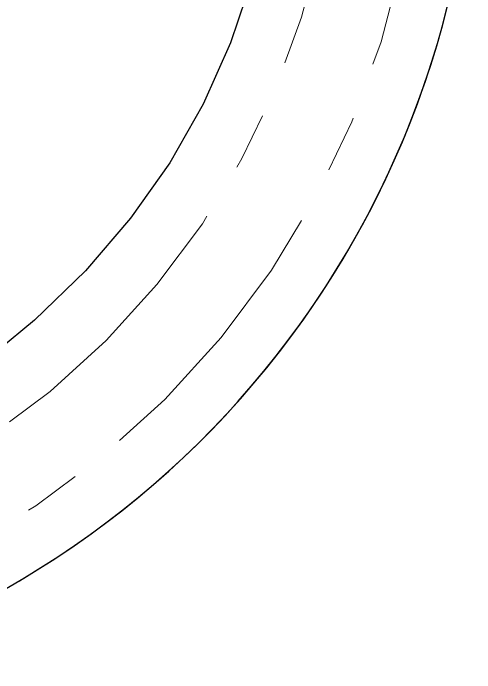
# Paper-space layout 'Sheet2' of a CAD drawing. Header units: inches. Extents: x 0 to 16.3, y 0 to 11.5.
# Drawn here: x 5.642 to 6.446, y 3.81 to 4.959 of the extents above; entities that cross this region are included whole.
import ezdxf

# ---------------------------------------------------------------- set-up
doc = ezdxf.new("R2010")
doc.units = ezdxf.units.IN
doc.header["$MEASUREMENT"] = 0
doc.linetypes.add('CENTERX2', pattern=[0.8, 0.5, -0.1, 0.1, -0.1])

psp = doc.layouts.new('Sheet2')

# ---------------------------------------------------------------- linework, layer by layer
at = {"color": 7, "linetype": 'Continuous', "lineweight": 25}
for p, q in [((6.058251, 5.019452), (6.020596, 4.907262)), ((6.058251, 5.019452), (6.020596, 4.907262)), ((6.020596, 4.907262), (5.972786, 4.800239)), ((6.020596, 4.907262), (5.972786, 4.800239)), ((5.972786, 4.800239), (5.914765, 4.698399)), ((5.972786, 4.800239), (5.914765, 4.698399)), ((5.914765, 4.698399), (5.846477, 4.601754)), ((5.914765, 4.698399), (5.846477, 4.601754)), ((5.846477, 4.601754), (5.767865, 4.51032)), ((5.846477, 4.601754), (5.767865, 4.51032)), ((5.767865, 4.51032), (5.678874, 4.424111)), ((5.767865, 4.51032), (5.678874, 4.424111)), ((5.678874, 4.424111), (5.607656, 4.365275)), ((5.678874, 4.424111), (5.607656, 4.365275))]:
    psp.add_line(p, q, dxfattribs=at)
at = {"color": 7, "linetype": 'CENTERX2', "lineweight": 18}
for radius in [1.52, 1.375]:
    psp.add_circle((4.831485, 5.36094), radius, dxfattribs=at)
at = {"color": 7, "linetype": 'Continuous', "lineweight": 25}
for start, end in [(286.178919, 253.821081), (291.995434, 248.004566)]:
    psp.add_arc((4.831485, 5.36094), 1.615, start, end, dxfattribs=at)

doc.saveas('drawing.dxf')
